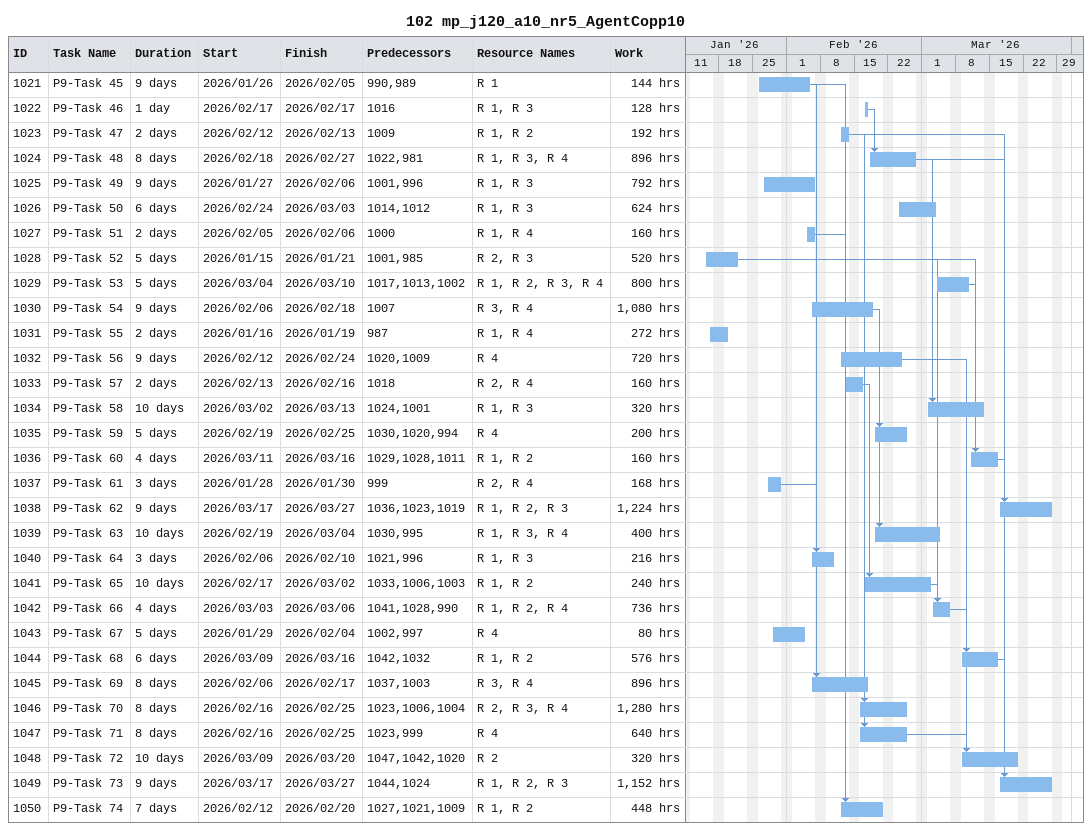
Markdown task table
102 mp_j120_a10_nr5_AgentCopp10

| ID | Task | Duration | Start | Finish | Predecessors | Resources | Work (h) |
|---|---|---|---|---|---|---|---|
| 1021 | P9-Task 45 | 9d | 2026-01-26 | 2026-02-05 | 990, 989 | R 1 | 144 |
| 1022 | P9-Task 46 | 1d | 2026-02-17 | 2026-02-17 | 1016 | R 1, R 3 | 128 |
| 1023 | P9-Task 47 | 2d | 2026-02-12 | 2026-02-13 | 1009 | R 1, R 2 | 192 |
| 1024 | P9-Task 48 | 8d | 2026-02-18 | 2026-02-27 | 1022, 981 | R 1, R 3, R 4 | 896 |
| 1025 | P9-Task 49 | 9d | 2026-01-27 | 2026-02-06 | 1001, 996 | R 1, R 3 | 792 |
| 1026 | P9-Task 50 | 6d | 2026-02-24 | 2026-03-03 | 1014, 1012 | R 1, R 3 | 624 |
| 1027 | P9-Task 51 | 2d | 2026-02-05 | 2026-02-06 | 1000 | R 1, R 4 | 160 |
| 1028 | P9-Task 52 | 5d | 2026-01-15 | 2026-01-21 | 1001, 985 | R 2, R 3 | 520 |
| 1029 | P9-Task 53 | 5d | 2026-03-04 | 2026-03-10 | 1017, 1013, 1002 | R 1, R 2, R 3, R 4 | 800 |
| 1030 | P9-Task 54 | 9d | 2026-02-06 | 2026-02-18 | 1007 | R 3, R 4 | 1080 |
| 1031 | P9-Task 55 | 2d | 2026-01-16 | 2026-01-19 | 987 | R 1, R 4 | 272 |
| 1032 | P9-Task 56 | 9d | 2026-02-12 | 2026-02-24 | 1020, 1009 | R 4 | 720 |
| 1033 | P9-Task 57 | 2d | 2026-02-13 | 2026-02-16 | 1018 | R 2, R 4 | 160 |
| 1034 | P9-Task 58 | 10d | 2026-03-02 | 2026-03-13 | 1024, 1001 | R 1, R 3 | 320 |
| 1035 | P9-Task 59 | 5d | 2026-02-19 | 2026-02-25 | 1030, 1020, 994 | R 4 | 200 |
| 1036 | P9-Task 60 | 4d | 2026-03-11 | 2026-03-16 | 1029, 1028, 1011 | R 1, R 2 | 160 |
| 1037 | P9-Task 61 | 3d | 2026-01-28 | 2026-01-30 | 999 | R 2, R 4 | 168 |
| 1038 | P9-Task 62 | 9d | 2026-03-17 | 2026-03-27 | 1036, 1023, 1019 | R 1, R 2, R 3 | 1224 |
| 1039 | P9-Task 63 | 10d | 2026-02-19 | 2026-03-04 | 1030, 995 | R 1, R 3, R 4 | 400 |
| 1040 | P9-Task 64 | 3d | 2026-02-06 | 2026-02-10 | 1021, 996 | R 1, R 3 | 216 |
| 1041 | P9-Task 65 | 10d | 2026-02-17 | 2026-03-02 | 1033, 1006, 1003 | R 1, R 2 | 240 |
| 1042 | P9-Task 66 | 4d | 2026-03-03 | 2026-03-06 | 1041, 1028, 990 | R 1, R 2, R 4 | 736 |
| 1043 | P9-Task 67 | 5d | 2026-01-29 | 2026-02-04 | 1002, 997 | R 4 | 80 |
| 1044 | P9-Task 68 | 6d | 2026-03-09 | 2026-03-16 | 1042, 1032 | R 1, R 2 | 576 |
| 1045 | P9-Task 69 | 8d | 2026-02-06 | 2026-02-17 | 1037, 1003 | R 3, R 4 | 896 |
| 1046 | P9-Task 70 | 8d | 2026-02-16 | 2026-02-25 | 1023, 1006, 1004 | R 2, R 3, R 4 | 1280 |
| 1047 | P9-Task 71 | 8d | 2026-02-16 | 2026-02-25 | 1023, 999 | R 4 | 640 |
| 1048 | P9-Task 72 | 10d | 2026-03-09 | 2026-03-20 | 1047, 1042, 1020 | R 2 | 320 |
| 1049 | P9-Task 73 | 9d | 2026-03-17 | 2026-03-27 | 1044, 1024 | R 1, R 2, R 3 | 1152 |
| 1050 | P9-Task 74 | 7d | 2026-02-12 | 2026-02-20 | 1027, 1021, 1009 | R 1, R 2 | 448 |
